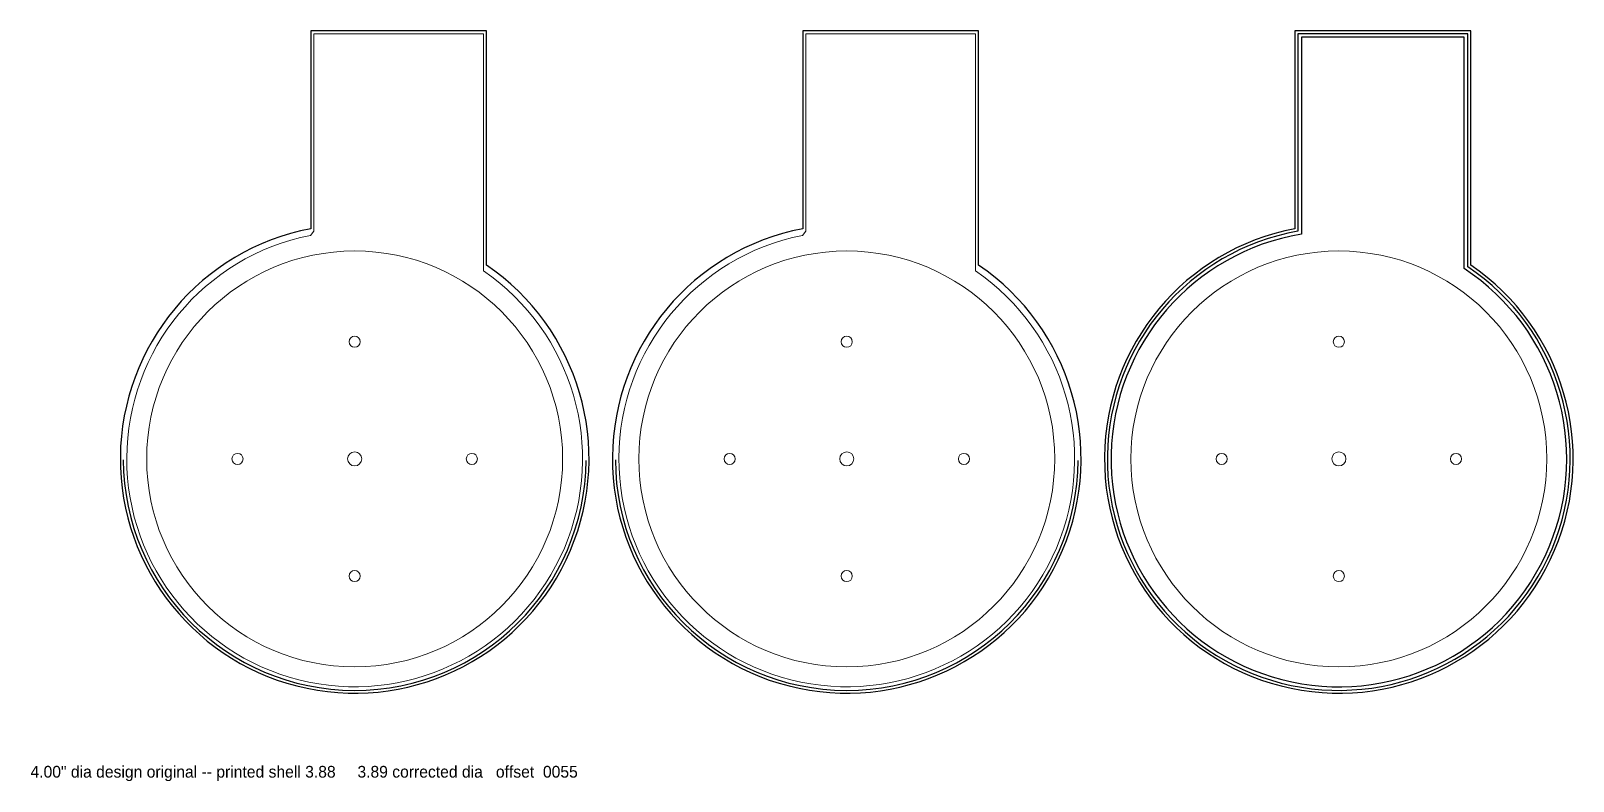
# Model space of a CAD drawing. Extents: x -0.5 to 12.6, y -0.5 to 5.9.
import ezdxf

# ---------------------------------------------------------------- set-up
doc = ezdxf.new("R2010")
doc.units = 0
doc.header["$MEASUREMENT"] = 0
doc.layers.add('holes', color=1, linetype='Continuous')
doc.layers.add('outline', color=3, linetype='Continuous')

msp = doc.modelspace()

# ---------------------------------------------------------------- linework, layer by layer
at = {"linetype": 'Continuous', "flags": 128}
for points in [[(1.851, 5.861), (1.851, 4.172, 5.02324), (3.351, 3.861), (3.351, 5.861)], [(6.051, 5.861), (6.051, 4.172, 5.02324), (7.551, 3.861), (7.551, 5.861)], [(10.251, 5.861), (10.251, 4.172, 5.02324), (11.751, 3.861), (11.751, 5.861)], [(10.276, 5.836), (10.276, 4.151, 5.138143), (11.726, 3.847), (11.726, 5.836)], [(10.306, 5.806), (10.306, 4.125, 5.286605), (11.696, 3.831), (11.696, 5.806)]]:
    msp.add_lwpolyline(points, format="xyb", close=True, dxfattribs=at)
at = {"linetype": 'Continuous', "lineweight": 0}
for centre, radius in [((2.226, 2.207), 1.775), ((6.426, 2.207), 1.775), ((10.626, 2.207), 1.775), ((6.426, 3.207), 0.0475), ((10.626, 3.207), 0.0475), ((5.426, 2.207), 0.0475), ((7.426, 2.207), 0.0475), ((9.626, 2.207), 0.0475), ((10.626, 2.207), 0.06), ((11.626, 2.207), 0.0475), ((6.426, 1.207), 0.0475), ((10.626, 1.207), 0.0475)]:
    msp.add_circle(centre, radius, dxfattribs=at)
at = {"layer": 'holes', "linetype": 'Continuous', "lineweight": 0}
for centre, radius in [((2.226, 3.207), 0.0475), ((1.226, 2.207), 0.0475), ((2.226, 2.207), 0.06), ((3.226, 2.207), 0.0475), ((6.426, 2.207), 0.06), ((2.226, 1.207), 0.0475)]:
    msp.add_circle(centre, radius, dxfattribs=at)
at = {"layer": 'outline', "linetype": 'Continuous', "lineweight": 0, "flags": 128}
for points in [[(1.848, 4.115), (1.876, 4.151), (1.876, 5.836), (3.326, 5.836), (3.326, 3.847), (3.326, 3.811, -4.95377)], [(6.048, 4.115), (6.076, 4.151), (6.076, 5.836), (7.526, 5.836), (7.526, 3.847), (7.526, 3.811, -4.95377)]]:
    msp.add_lwpolyline(points, format="xyb", close=True, dxfattribs=at)
at = {"layer": 'outline', "linetype": 'Continuous', "flags": 128}
for points in [[(0.251, 2.199, 0.994763), (4.201, 2.194, 0.994763)], [(4.451, 2.199, 0.994763), (8.401, 2.194, 0.994763)]]:
    msp.add_lwpolyline(points, format="xyb", dxfattribs=at)

# ---------------------------------------------------------------- texts
at = {"linetype": 'Continuous', "lineweight": 0}
msp.add_text('4.00" dia design original -- printed shell 3.88     3.89 corrected dia   offset  0055', height=0.1, dxfattribs=at).set_placement((-0.541, -0.513))

doc.saveas('drawing.dxf')
